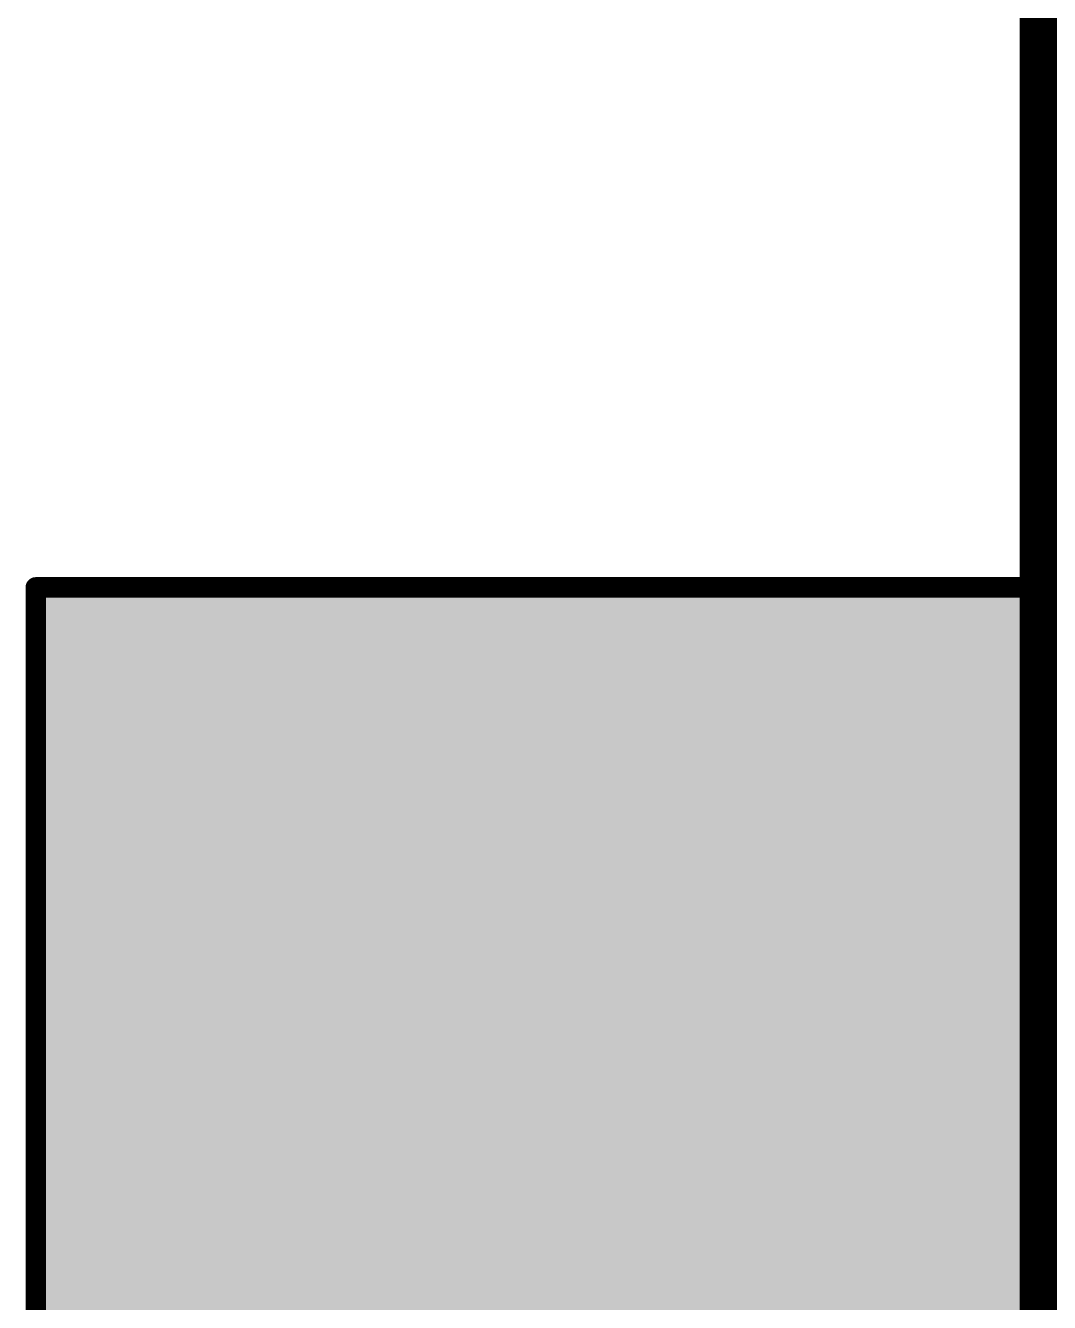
# Model space of a CAD drawing. Header units: inches. Extents: x -2 to 343, y -53 to 63.
# Drawn here: x -1.77 to 4.56, y -14.68 to -6.8 of the extents above; entities that cross this region are included whole.
import ezdxf

# ---------------------------------------------------------------- set-up
doc = ezdxf.new("R2010")
doc.units = ezdxf.units.IN
for name, color, linetype in [('Board Outline', 216, 'Continuous'), ('Keep-Out Layer', 6, 'Continuous'), ('Top Overlay', 2, 'Continuous')]:
    doc.layers.add(name, color=color, linetype=linetype)

# ---------------------------------------------------------------- blocks, each defined once
blk = doc.blocks.new('38_SMD_M______101')
at = {"layer": 'Keep-Out Layer'}
blk.add_hatch(color=6, dxfattribs=at).paths.add_polyline_path([(-9.0389, 10.2874), (9.0459, 10.2874), (9.0459, 16.3834), (-9.0389, 16.3834)])
at = {"layer": 'Top Overlay'}
for points in [[(2.5181, 15.215), (5.0581, 15.215), (5.0581, 15.7484), (2.5181, 15.7484)], [(5.0546, 13.2049), (5.0546, 15.7449), (4.5212, 15.7449), (4.5212, 13.2049)], [(7.0612, 13.2049), (7.0612, 15.7449), (6.5278, 15.7449), (6.5278, 13.2049)], [(4.5177, 13.2084), (7.0577, 13.2084), (7.0577, 13.7418), (4.5177, 13.7418)]]:
    blk.add_hatch(color=2, dxfattribs=at).paths.add_polyline_path(points)
at = {"layer": 'Top Overlay', "const_width": 0.127}
for points in [[(-9.0956, 16.434), (9.091, 16.434)], [(9.091, 16.434), (9.091, 10.244)], [(9.0858, 10.244), (-9.0956, 10.244)]]:
    blk.add_lwpolyline(points, dxfattribs=at)
at = {"layer": 'Top Overlay', "const_width": 0.0635}
for points in [[(9.0593, 16.434, 1), (9.1228, 16.434, 1)], [(9.0593, 16.434, 1), (9.1228, 16.434, 1)], [(9.0541, 10.244, 1), (9.1176, 10.244, 1)], [(9.0593, 10.244, 1), (9.1228, 10.244, 1)]]:
    blk.add_lwpolyline(points, format="xyb", close=True, dxfattribs=at)

msp = doc.modelspace()

# ---------------------------------------------------------------- linework, layer by layer
at = {"layer": 'Board Outline', "const_width": 0.254}
msp.add_lwpolyline([(4.499, -38.4294), (4.499, -0.0274)], dxfattribs=at)

# ---------------------------------------------------------------- block references
at = {"rotation": 90}
msp.add_blockref('38_SMD_M______101', (14.7307, -19.356), dxfattribs=at)

doc.saveas('drawing.dxf')
